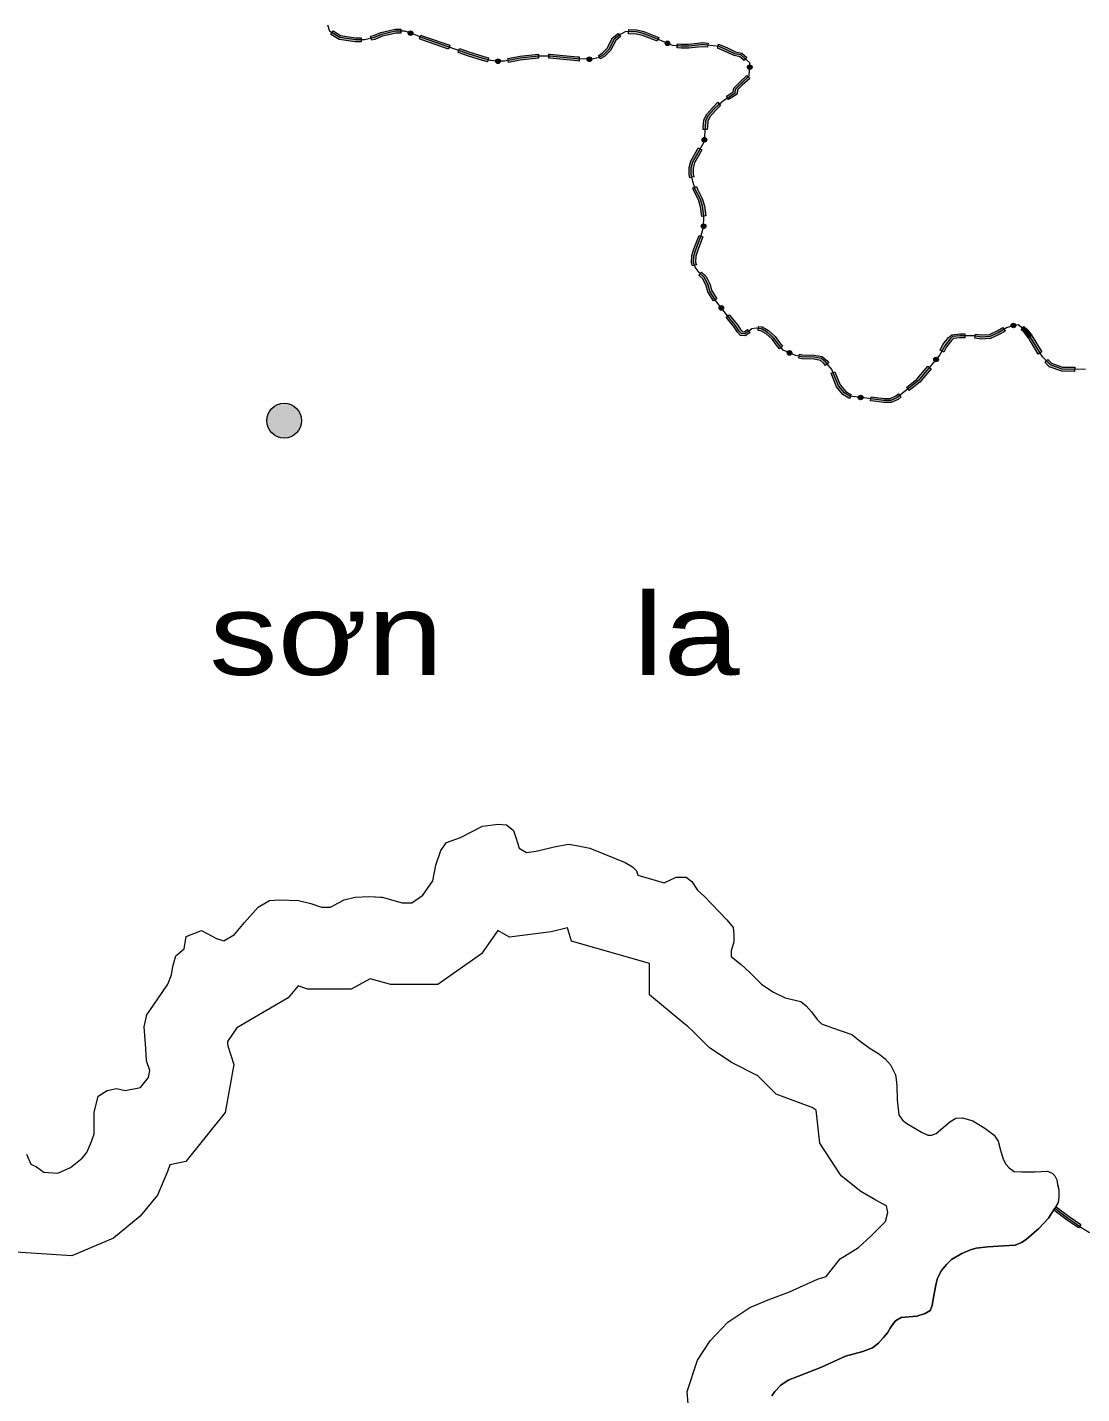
# Model space of a CAD drawing. Header units: metres. Extents: x -835890 to 1024355, y 79891 to 2211954.
# Drawn here: x -450619 to -347484, y 1829173 to 1962861 of the extents above; entities that cross this region are included whole.
import ezdxf
from ezdxf.enums import TextEntityAlignment as Align

# ---------------------------------------------------------------- set-up
doc = ezdxf.new("R2010")
doc.units = ezdxf.units.M
doc.header["$LTSCALE"] = 2200
for name, color, linetype, lineweight in [('12', 7, 'Continuous', 13), ('15', 7, 'Continuous', 13), ('18', 7, 'Continuous', 13), ('35', 7, 'Continuous', 13), ('36', 7, 'Continuous', 13), ('37', 7, 'Continuous', 13), ('8', 7, 'Continuous', 13)]:
    doc.layers.add(name, color=color, linetype=linetype, lineweight=lineweight)
doc.layers.add('3', color=7, linetype='Continuous')

msp = doc.modelspace()

# ---------------------------------------------------------------- hatches: boundary and pattern name
at = {"layer": '37'}
for points in [[(-417036, 1961983), (-416764, 1962053), (-416026, 1962364), (-415194, 1962563), (-414629, 1962684), (-414092, 1962684), (-414092, 1962284), (-414587, 1962284), (-415106, 1962172), (-415901, 1961983), (-416635, 1961674), (-416935, 1961596)], [(-391786, 1962634), (-391009, 1962605), (-390319, 1962443), (-389179, 1962010), (-388841, 1961867), (-388997, 1961499), (-389328, 1961639), (-390436, 1962060), (-391063, 1962207), (-391801, 1962234)], [(-420714, 1962503), (-419973, 1962057), (-418505, 1961831), (-417965, 1961831), (-417965, 1961431), (-418536, 1961431), (-420112, 1961674), (-420921, 1962160)], [(-412914, 1962214, 1), (-413338, 1962364, 1)], [(-412122, 1962101), (-411903, 1962012), (-409302, 1961111), (-409433, 1960733), (-412044, 1961638), (-412273, 1961731)], [(-394763, 1960120), (-394391, 1960320), (-393892, 1960819), (-393383, 1961839), (-392829, 1962267), (-392585, 1961951), (-393066, 1961578), (-393564, 1960582), (-394150, 1959996), (-394573, 1959768)], [(-387790, 1961206, 1), (-388205, 1961382, 1)], [(-387023, 1961245), (-386654, 1961211), (-385935, 1961211), (-385053, 1961326), (-384604, 1961367), (-384035, 1961310), (-384075, 1960912), (-384606, 1960965), (-385009, 1960928), (-385909, 1960811), (-386672, 1960811), (-387059, 1960846)], [(-408358, 1960783), (-407436, 1960464), (-405972, 1960001), (-405514, 1959881), (-405615, 1959494), (-406083, 1959617), (-407562, 1960084), (-408489, 1960405)], [(-403626, 1959805), (-402456, 1960046), (-400645, 1960240), (-400602, 1959843), (-402394, 1959650), (-403545, 1959414)], [(-400623, 1960242), (-400620, 1960242), (-400620, 1959842), (-400623, 1959842)], [(-399620, 1960242), (-399490, 1960242), (-397853, 1960086), (-396775, 1959970), (-396628, 1959966), (-396639, 1959566), (-396802, 1959571), (-397893, 1959688), (-399509, 1959842), (-399620, 1959842)], [(-395409, 1959732, 1), (-395859, 1959744, 1)], [(-383036, 1961184), (-382906, 1961167), (-382142, 1960845), (-381341, 1960472), (-380736, 1960338), (-380240, 1959913), (-380500, 1959609), (-380920, 1959969), (-381470, 1960091), (-382304, 1960479), (-383012, 1960777), (-383089, 1960788)], [(-404353, 1959538, 1), (-404803, 1959538, 1)], [(-379962, 1958739, 1), (-379940, 1959188, 1)], [(-379958, 1957861), (-380689, 1957186), (-381140, 1956734), (-381181, 1956320), (-381691, 1955996), (-382027, 1955790), (-382235, 1956132), (-381903, 1956335), (-381560, 1956553), (-381524, 1956915), (-380967, 1957474), (-380229, 1958155)], [(-382807, 1955217), (-382824, 1955203), (-383318, 1954709), (-383855, 1954115), (-384059, 1953674), (-384096, 1953053), (-384106, 1952850), (-384505, 1952870), (-384495, 1953075), (-384454, 1953773), (-384193, 1954339), (-383607, 1954985), (-383094, 1955499), (-383063, 1955525)], [(-384415, 1951640, 1), (-384359, 1952087, 1)], [(-384636, 1950872), (-384703, 1950756), (-385348, 1949615), (-385490, 1949084), (-385490, 1948515), (-385421, 1948240), (-385809, 1948143), (-385890, 1948465), (-385890, 1949136), (-385722, 1949768), (-385050, 1950953), (-384984, 1951070)], [(-385147, 1947292), (-385059, 1947016), (-384592, 1946122), (-384390, 1945393), (-384236, 1944430), (-384631, 1944367), (-384782, 1945307), (-384967, 1945974), (-385430, 1946862), (-385528, 1947171)], [(-384533, 1942363), (-385036, 1941059), (-385221, 1940468), (-385256, 1939872), (-385177, 1939637), (-385557, 1939511), (-385659, 1939819), (-385617, 1940541), (-385414, 1941191), (-384907, 1942507)], [(-384474, 1943174, 1), (-384458, 1943624, 1)], [(-384662, 1938914), (-384208, 1938493), (-383836, 1937705), (-383684, 1937135), (-383168, 1936310), (-383507, 1936098), (-384055, 1936974), (-384213, 1937567), (-384537, 1938252), (-384934, 1938621)], [(-382592, 1935233, 1), (-382869, 1935587, 1)], [(-381957, 1934745), (-381950, 1934737), (-381130, 1933721), (-380865, 1933304), (-380658, 1933097), (-380493, 1933076), (-380171, 1933301), (-380159, 1933310), (-379919, 1932990), (-379936, 1932977), (-380389, 1932660), (-380844, 1932717), (-381179, 1933052), (-381456, 1933488), (-382263, 1934488), (-382272, 1934499)], [(-379100, 1933595), (-378751, 1933568), (-378115, 1933185), (-377465, 1932616), (-377029, 1932021), (-376732, 1931656), (-377043, 1931404), (-377345, 1931777), (-377761, 1932344), (-378351, 1932861), (-378876, 1933176), (-379131, 1933196)], [(-357866, 1932853), (-357302, 1932759), (-356512, 1932795), (-355741, 1933162), (-355181, 1933482), (-354982, 1933135), (-355556, 1932807), (-356413, 1932399), (-357326, 1932357), (-357932, 1932458)], [(-353937, 1933720, 1), (-354381, 1933649, 1)], [(-353155, 1933588), (-352841, 1933339), (-352393, 1932763), (-352709, 1932518), (-353127, 1933055), (-353404, 1933275)], [(-361334, 1931263), (-361048, 1931813), (-360521, 1932502), (-360187, 1932789), (-359417, 1932874), (-358897, 1932874), (-358897, 1932474), (-359395, 1932474), (-360020, 1932405), (-360229, 1932226), (-360709, 1931597), (-360980, 1931078)], [(-352380, 1932744), (-351387, 1931103), (-351730, 1930896), (-352722, 1932537)], [(-375858, 1930917, 1), (-376270, 1931098, 1)], [(-375095, 1930871), (-374803, 1930819), (-373642, 1930780), (-372855, 1930653), (-372414, 1930255), (-372225, 1930031), (-372531, 1929773), (-372702, 1929976), (-373035, 1930277), (-373681, 1930381), (-374845, 1930420), (-375164, 1930477)], [(-361582, 1930528, 1), (-361871, 1930183, 1)], [(-371632, 1929163), (-371106, 1927895), (-370566, 1927245), (-370126, 1926975), (-370073, 1926968), (-370124, 1926571), (-370263, 1926589), (-370831, 1926939), (-371453, 1927685), (-372001, 1929010)], [(-364604, 1927634), (-363595, 1928438), (-362522, 1929718), (-362216, 1929461), (-363314, 1928150), (-364354, 1927321)], [(-350797, 1930366), (-350436, 1930005), (-349359, 1929623), (-348168, 1929600), (-348176, 1929200), (-349432, 1929224), (-350655, 1929658), (-351080, 1930083)], [(-368884, 1926613, 1), (-369330, 1926670, 1)], [(-368089, 1926708), (-367807, 1926670), (-366813, 1926556), (-366208, 1926556), (-365650, 1926800), (-365386, 1927011), (-365136, 1926698), (-365442, 1926454), (-366124, 1926156), (-366836, 1926156), (-367856, 1926273), (-368142, 1926312)], [(-349988, 1847469), (-348720, 1846494), (-347570, 1845716), (-347794, 1845385), (-348954, 1846170), (-350232, 1847151)]]:
    msp.add_hatch(color=256, dxfattribs=at).paths.add_polyline_path(points)
at = {"layer": '8'}
msp.add_hatch(color=256, dxfattribs=at).paths.add_polyline_path([(-423794, 1924375, 1), (-427194, 1924375, 1)])

# ---------------------------------------------------------------- linework, layer by layer
at = {"layer": '12'}
for points in [[(-395394, 1959732), (-396788, 1959770), (-397873, 1959887), (-399500, 1960042), (-400623, 1960042), (-402425, 1959848), (-403935, 1959538), (-404633, 1959538), (-405291, 1959615), (-406027, 1959809), (-407499, 1960274), (-411974, 1961825), (-413019, 1962251), (-413678, 1962484), (-414608, 1962484), (-415150, 1962367), (-415964, 1962174), (-416700, 1961864), (-417591, 1961631), (-418520, 1961631), (-420042, 1961865), (-421036, 1962463), (-421232, 1963058)], [(-347107, 1929379), (-349395, 1929423), (-350546, 1929831), (-351321, 1930606), (-352551, 1932640), (-352984, 1933197), (-353692, 1933760), (-354177, 1933682), (-354835, 1933449), (-355649, 1932984), (-356462, 1932597), (-357314, 1932558), (-358012, 1932674), (-359406, 1932674), (-360104, 1932597), (-360375, 1932364), (-360878, 1931705), (-361343, 1930813), (-363454, 1928294), (-365546, 1926627), (-366166, 1926356), (-366825, 1926356), (-367832, 1926472), (-368994, 1926627), (-370195, 1926782), (-370698, 1927092), (-371279, 1927790), (-371938, 1929379), (-372558, 1930116), (-372945, 1930465), (-373662, 1930581), (-374824, 1930620), (-375482, 1930736), (-376064, 1931007), (-376683, 1931279), (-377187, 1931899), (-377613, 1932480), (-378233, 1933023), (-378814, 1933372), (-379318, 1933411), (-379744, 1933372), (-380054, 1933139), (-380441, 1932868), (-380751, 1932907), (-381022, 1933178), (-381293, 1933605), (-382107, 1934612), (-383288, 1936124), (-383869, 1937055), (-384024, 1937636), (-384373, 1938373), (-384915, 1938876), (-385303, 1939380), (-385457, 1939846), (-385419, 1940505), (-385225, 1941125), (-384702, 1942481), (-384470, 1943296), (-384431, 1944381), (-384586, 1945350), (-384780, 1946048), (-385244, 1946939), (-385516, 1947792), (-385690, 1948490), (-385690, 1949110), (-385535, 1949692), (-384876, 1950855), (-384412, 1951669), (-384334, 1952289), (-384295, 1953064), (-384257, 1953723), (-384024, 1954227), (-383462, 1954847), (-382959, 1955351), (-382494, 1955739), (-381797, 1956165), (-381371, 1956437), (-381332, 1956824), (-380828, 1957330), (-379994, 1958100), (-379930, 1959384), (-380828, 1960154), (-381406, 1960282), (-382223, 1960662), (-382959, 1960972), (-383830, 1961088), (-384605, 1961166), (-385031, 1961127), (-385922, 1961011), (-386663, 1961011), (-387511, 1961088), (-389254, 1961825), (-390377, 1962251), (-391036, 1962406), (-392082, 1962445), (-392624, 1962174), (-393224, 1961709), (-393728, 1960701), (-394270, 1960158), (-394774, 1959887), (-395394, 1959732)], [(-377784, 1828958), (-377506, 1829390), (-376921, 1830006), (-376182, 1830499), (-375196, 1830900), (-372947, 1831763), (-370591, 1832842), (-368896, 1833304), (-367941, 1833674), (-367356, 1834106), (-366863, 1834661), (-366463, 1835123), (-366216, 1835586), (-366032, 1835863), (-365693, 1836295), (-365138, 1836634), (-363598, 1836757), (-362797, 1837004), (-362304, 1837312), (-362104, 1837805), (-362042, 1838237), (-361919, 1838946), (-361703, 1839963), (-361580, 1840487), (-361211, 1841227), (-360718, 1841812), (-360225, 1842306), (-359193, 1842886), (-358361, 1843256), (-357807, 1843410), (-356667, 1843533), (-355127, 1843625), (-353987, 1843718), (-353371, 1843964), (-352909, 1844272), (-351676, 1845320), (-350721, 1846336), (-350110, 1847310), (-348837, 1846332), (-347562, 1845469), (-346719, 1844940)]]:
    msp.add_lwpolyline(points, dxfattribs=at)
at = {"layer": '15'}
for points in [[(-400623, 1960042), (-402425, 1959848), (-403935, 1959538), (-404633, 1959538), (-405291, 1959615), (-406027, 1959809), (-407499, 1960274), (-411974, 1961825), (-413019, 1962251), (-413678, 1962484), (-414608, 1962484), (-415150, 1962367), (-415964, 1962174), (-416700, 1961864), (-417591, 1961631), (-418520, 1961631), (-420042, 1961865), (-421036, 1962463), (-421232, 1963058)], [(-352551, 1932640), (-352984, 1933197), (-353692, 1933760), (-354177, 1933682), (-354835, 1933449), (-355649, 1932984), (-356462, 1932597), (-357314, 1932558), (-358012, 1932674), (-359406, 1932674), (-360104, 1932597), (-360375, 1932364), (-360878, 1931705), (-361343, 1930813), (-363454, 1928294), (-365546, 1926627), (-366166, 1926356), (-366825, 1926356), (-367832, 1926472), (-368994, 1926627), (-370195, 1926782), (-370698, 1927092), (-371279, 1927790), (-371938, 1929379), (-372558, 1930116), (-372945, 1930465), (-373662, 1930581), (-374824, 1930620), (-375482, 1930736), (-376064, 1931007), (-376683, 1931279), (-377187, 1931899), (-377613, 1932480), (-378233, 1933023), (-378814, 1933372), (-379318, 1933411), (-379744, 1933372), (-380054, 1933139), (-380441, 1932868), (-380751, 1932907), (-381022, 1933178), (-381293, 1933605), (-382107, 1934612), (-383288, 1936124), (-383869, 1937055), (-384024, 1937636), (-384373, 1938373), (-384915, 1938876), (-385303, 1939380), (-385457, 1939846), (-385419, 1940505), (-385225, 1941125), (-384702, 1942481), (-384470, 1943296), (-384431, 1944381), (-384586, 1945350), (-384780, 1946048), (-385244, 1946939), (-385516, 1947792), (-385690, 1948490), (-385690, 1949110), (-385535, 1949692), (-384876, 1950855), (-384412, 1951669), (-384334, 1952289), (-384295, 1953064), (-384257, 1953723), (-384024, 1954227), (-383462, 1954847), (-382959, 1955351), (-382494, 1955739), (-381797, 1956165), (-381371, 1956437), (-381332, 1956824), (-380828, 1957330), (-379994, 1958100), (-379930, 1959384), (-380828, 1960154), (-381406, 1960282), (-382223, 1960662), (-382959, 1960972), (-383830, 1961088), (-384605, 1961166), (-385031, 1961127), (-385922, 1961011), (-386663, 1961011), (-387511, 1961088), (-389254, 1961825), (-390377, 1962251), (-391036, 1962406), (-392082, 1962445), (-392624, 1962174), (-393224, 1961709), (-393728, 1960701), (-394270, 1960158), (-394774, 1959887), (-395394, 1959732), (-396788, 1959770), (-397873, 1959887), (-399500, 1960042), (-400623, 1960042)], [(-347107, 1929379), (-349395, 1929423), (-350546, 1929831), (-351321, 1930606), (-352551, 1932640)], [(-450712, 1852604), (-450281, 1851618), (-449727, 1851372), (-448990, 1850854), (-447626, 1850762), (-446388, 1851287), (-445260, 1852221), (-444805, 1852768), (-444350, 1853862), (-444077, 1854591), (-444077, 1856688), (-443675, 1858267), (-442796, 1858841), (-441886, 1859023), (-441042, 1858822), (-439564, 1859131), (-438765, 1860123), (-438642, 1860801), (-438949, 1861725), (-439011, 1862958), (-439196, 1865053), (-438919, 1866224), (-437933, 1867703), (-436886, 1869243), (-436517, 1870168), (-436394, 1870969), (-436086, 1872017), (-435285, 1872695), (-435091, 1873901), (-433591, 1874499), (-432122, 1873724), (-431405, 1873496), (-430358, 1874112), (-429373, 1875283), (-428049, 1876762), (-426940, 1877440), (-425955, 1877501), (-424107, 1877440), (-422876, 1877132), (-421829, 1876762), (-420967, 1876762), (-420166, 1877193), (-419612, 1877501), (-418565, 1877748), (-417210, 1877810), (-416060, 1877755), (-415917, 1877748), (-413946, 1877193), (-412991, 1877193), (-411944, 1877933), (-410959, 1879350), (-410651, 1880891), (-410159, 1882308), (-409604, 1883109), (-408249, 1883602), (-406094, 1884712), (-404554, 1884897), (-403754, 1884835), (-403076, 1884280), (-402830, 1883602), (-402522, 1882555), (-401783, 1882123)], [(-401783, 1882123), (-400859, 1882247), (-399073, 1882678), (-397688, 1882925), (-396887, 1882801), (-395594, 1882555), (-394239, 1882000), (-392145, 1881137), (-391406, 1880706), (-391036, 1880336), (-390913, 1879905), (-388327, 1879165), (-387157, 1879720), (-386171, 1879720), (-385617, 1879289), (-385063, 1878426), (-384385, 1877810), (-382199, 1875529), (-381583, 1874790), (-381522, 1874112), (-381522, 1873372), (-381768, 1872510), (-381768, 1871955), (-381398, 1871647), (-380782, 1871154), (-379982, 1870414), (-378812, 1869243), (-377703, 1868504), (-376472, 1867888), (-374965, 1867530), (-374441, 1867129), (-373916, 1866532), (-373362, 1865792), (-372930, 1865361), (-371945, 1864991), (-369975, 1864313), (-369159, 1863666), (-368173, 1862958), (-367342, 1862465), (-366695, 1861941), (-366171, 1861356), (-365679, 1860371), (-365617, 1859909), (-365555, 1859293), (-365525, 1857938), (-365355, 1856464), (-365016, 1855940), (-364585, 1855601), (-363631, 1855046), (-363138, 1854768), (-362522, 1854460), (-362183, 1854460), (-361721, 1854614), (-360366, 1855785), (-359781, 1856124), (-359134, 1856155), (-358118, 1855878), (-356963, 1855138), (-356039, 1854460), (-355638, 1853875), (-355423, 1853012), (-355176, 1852118), (-354899, 1851625), (-354591, 1851255), (-354098, 1850916), (-353344, 1850885), (-352050, 1850885), (-350818, 1850947), (-350356, 1850762), (-350110, 1850485), (-349925, 1850084), (-349833, 1849652), (-349709, 1849067), (-349709, 1848420), (-349771, 1847865), (-350110, 1847310), (-348837, 1846332), (-347562, 1845469), (-346719, 1844940)]]:
    msp.add_lwpolyline(points, dxfattribs=at)
at = {"layer": '18'}
for points in [[(-450712, 1852604), (-450281, 1851618), (-449727, 1851372), (-448990, 1850854), (-447626, 1850762), (-446388, 1851287), (-445260, 1852221), (-444805, 1852768), (-444350, 1853862), (-444077, 1854591), (-444077, 1856688), (-443675, 1858267), (-442796, 1858841), (-441886, 1859023), (-441042, 1858822), (-439564, 1859131), (-438765, 1860123), (-438642, 1860801), (-438949, 1861725), (-439011, 1862958), (-439196, 1865053), (-438919, 1866224), (-437933, 1867703), (-436886, 1869243), (-436517, 1870168), (-436394, 1870969), (-436086, 1872017), (-435285, 1872695), (-435091, 1873901), (-433591, 1874499), (-432122, 1873724), (-431405, 1873496), (-430358, 1874112), (-429373, 1875283), (-428049, 1876762), (-426940, 1877440), (-425955, 1877501), (-424107, 1877440), (-422876, 1877132), (-421829, 1876762), (-420967, 1876762), (-420166, 1877193), (-419612, 1877501), (-418565, 1877748), (-417210, 1877810), (-416060, 1877755), (-415917, 1877748), (-413946, 1877193), (-412991, 1877193), (-411944, 1877933), (-410959, 1879350), (-410651, 1880891), (-410159, 1882308), (-409604, 1883109), (-408249, 1883602), (-406094, 1884712), (-404554, 1884897), (-403754, 1884835), (-403076, 1884280), (-402830, 1883602), (-402522, 1882555), (-401783, 1882123), (-400859, 1882247), (-399073, 1882678), (-397688, 1882925), (-396887, 1882801), (-395594, 1882555), (-394239, 1882000), (-392145, 1881137), (-391406, 1880706), (-391036, 1880336), (-390913, 1879905), (-388327, 1879165), (-387157, 1879720), (-386171, 1879720), (-385617, 1879289), (-385063, 1878426), (-384385, 1877810), (-382199, 1875529), (-381583, 1874790), (-381522, 1874112), (-381522, 1873372), (-381768, 1872510), (-381768, 1871955), (-381398, 1871647), (-380782, 1871154), (-379982, 1870414), (-378812, 1869243), (-377703, 1868504), (-376472, 1867888), (-374965, 1867530), (-374441, 1867129), (-373916, 1866532), (-373362, 1865792), (-372930, 1865361), (-371945, 1864991), (-369975, 1864313)], [(-369975, 1864313), (-369159, 1863666), (-368173, 1862958), (-367342, 1862465), (-366695, 1861941), (-366171, 1861356), (-365679, 1860371), (-365617, 1859909), (-365555, 1859293), (-365525, 1857938), (-365355, 1856464), (-365016, 1855940), (-364585, 1855601), (-363631, 1855046), (-363138, 1854768), (-362522, 1854460), (-362183, 1854460), (-361721, 1854614), (-360366, 1855785), (-359781, 1856124), (-359134, 1856155), (-358118, 1855878), (-356963, 1855138), (-356039, 1854460), (-355638, 1853875), (-355423, 1853012), (-355176, 1852118), (-354899, 1851625), (-354591, 1851255), (-354098, 1850916), (-353344, 1850885), (-352050, 1850885), (-350818, 1850947), (-350356, 1850762), (-350110, 1850485), (-349925, 1850084), (-349833, 1849652), (-349709, 1849067), (-349709, 1848420), (-349771, 1847865), (-350110, 1847310), (-350721, 1846336), (-351676, 1845320), (-352909, 1844272), (-353371, 1843964), (-353987, 1843718), (-355127, 1843625), (-356667, 1843533), (-357807, 1843410), (-358361, 1843256), (-359193, 1842886), (-360225, 1842306), (-360718, 1841812), (-361211, 1841227), (-361580, 1840487), (-361703, 1839963), (-361919, 1838946), (-362042, 1838237), (-362104, 1837805), (-362304, 1837312), (-362797, 1837004), (-363598, 1836757), (-365138, 1836634), (-365693, 1836295), (-366032, 1835863), (-366216, 1835586), (-366463, 1835123), (-366863, 1834661), (-367356, 1834106), (-367941, 1833674), (-368896, 1833304), (-370591, 1832842), (-372947, 1831763), (-375196, 1830900), (-376182, 1830499), (-376921, 1830006), (-377506, 1829390), (-377784, 1828958)]]:
    msp.add_lwpolyline(points, dxfattribs=at)
at = {"layer": '35'}
for points in [[(-450712, 1852604), (-450281, 1851618), (-449727, 1851372), (-448990, 1850854), (-447626, 1850762), (-446388, 1851287), (-445260, 1852221), (-444805, 1852768), (-444350, 1853862), (-444077, 1854591), (-444077, 1856688), (-443675, 1858267), (-442796, 1858841), (-441886, 1859023), (-441042, 1858822), (-439564, 1859131), (-438765, 1860123), (-438642, 1860801), (-438949, 1861725), (-439011, 1862958), (-439196, 1865053), (-438919, 1866224), (-437933, 1867703), (-436886, 1869243), (-436517, 1870168), (-436394, 1870969), (-436086, 1872017), (-435285, 1872695), (-435091, 1873901), (-433591, 1874499), (-432122, 1873724), (-431405, 1873496), (-430358, 1874112), (-429373, 1875283), (-428049, 1876762), (-426940, 1877440), (-425955, 1877501), (-424107, 1877440), (-422876, 1877132), (-421829, 1876762), (-420967, 1876762), (-420166, 1877193), (-419612, 1877501), (-418565, 1877748), (-417210, 1877810), (-415917, 1877748), (-413946, 1877193), (-412991, 1877193), (-411944, 1877933), (-410959, 1879350), (-410651, 1880891), (-410159, 1882308), (-409604, 1883109), (-408249, 1883602), (-406094, 1884712), (-404554, 1884897), (-403754, 1884835), (-403076, 1884280), (-402830, 1883602), (-402522, 1882555), (-401783, 1882123), (-400859, 1882247), (-399073, 1882678), (-397688, 1882925), (-396887, 1882801), (-395594, 1882555), (-394239, 1882000)], [(-394239, 1882000), (-392145, 1881137), (-391406, 1880706), (-391036, 1880336), (-390913, 1879905), (-388327, 1879165), (-387157, 1879720), (-386171, 1879720), (-385617, 1879289), (-385063, 1878426), (-384385, 1877810), (-382199, 1875529), (-381583, 1874790), (-381522, 1874112), (-381522, 1873372), (-381768, 1872510), (-381768, 1871955), (-381398, 1871647), (-380782, 1871154), (-379982, 1870414), (-378812, 1869243), (-377703, 1868504), (-376472, 1867888), (-374965, 1867530), (-374441, 1867129), (-373916, 1866532), (-373362, 1865792), (-372930, 1865361), (-371945, 1864991), (-369975, 1864313), (-369159, 1863666), (-368173, 1862958), (-367342, 1862465), (-366695, 1861941), (-366171, 1861356), (-365679, 1860371), (-365617, 1859909), (-365555, 1859293), (-365525, 1857938), (-365355, 1856464), (-365016, 1855940), (-364585, 1855601), (-363631, 1855046), (-363138, 1854768), (-362522, 1854460), (-362183, 1854460), (-361721, 1854614), (-360366, 1855785), (-359781, 1856124), (-359134, 1856155), (-358118, 1855878), (-356963, 1855138), (-356039, 1854460), (-355638, 1853875), (-355423, 1853012), (-355176, 1852118), (-354899, 1851625), (-354591, 1851255), (-354098, 1850916), (-353344, 1850885), (-352050, 1850885), (-350818, 1850947), (-350356, 1850762), (-350110, 1850485), (-349925, 1850084), (-349833, 1849652), (-349797, 1849484)], [(-397765, 1874764), (-399387, 1874372), (-403446, 1873831), (-404589, 1874498), (-406179, 1872211), (-410451, 1869193), (-415050, 1869193), (-417085, 1869766), (-418949, 1868762), (-423200, 1868762), (-424129, 1869090), (-425119, 1867913), (-430118, 1864971), (-431038, 1863616), (-431029, 1863509), (-431014, 1863216), (-430404, 1861386), (-431257, 1856690), (-435129, 1851883), (-436669, 1851562), (-436908, 1850923), (-437882, 1848581), (-439585, 1846534), (-442189, 1844378), (-446258, 1842653), (-451760, 1843021)], [(-366573, 1847542), (-366892, 1847701), (-367602, 1848101), (-369089, 1848965), (-371010, 1850475), (-373089, 1853691), (-373459, 1856904), (-373851, 1857186), (-374653, 1857463), (-377364, 1858480), (-379195, 1860312), (-379222, 1860318), (-381728, 1861572), (-383911, 1863028), (-385528, 1864646), (-386003, 1865085), (-386460, 1865452), (-389768, 1868210), (-389768, 1871257), (-397386, 1873435), (-397765, 1874764)], [(-349797, 1849484), (-349709, 1849067), (-349709, 1848420), (-349771, 1847865), (-350110, 1847310), (-350721, 1846336), (-351676, 1845320), (-352909, 1844272), (-353371, 1843964), (-353987, 1843718), (-355127, 1843625), (-356667, 1843533), (-357807, 1843410), (-358361, 1843256), (-359193, 1842886), (-360225, 1842306), (-360718, 1841812), (-361211, 1841227), (-361580, 1840487), (-361703, 1839963), (-361919, 1838946), (-362042, 1838237), (-362104, 1837805), (-362304, 1837312), (-362797, 1837004), (-363598, 1836757), (-365138, 1836634)], [(-385877, 1826976), (-386077, 1829375), (-385057, 1832438), (-383829, 1834350), (-382106, 1836164), (-379946, 1837605), (-378136, 1838341), (-376049, 1839142), (-373327, 1840388), (-372465, 1840623), (-371095, 1842368), (-369312, 1843459), (-368114, 1844571), (-366663, 1846022), (-366440, 1846914), (-366573, 1847542)], [(-365138, 1836634), (-365693, 1836295), (-366032, 1835863), (-366216, 1835586), (-366463, 1835123), (-366863, 1834661), (-367356, 1834106), (-367941, 1833674), (-368896, 1833304), (-370591, 1832842), (-372947, 1831763), (-375196, 1830900), (-376182, 1830499), (-376921, 1830006), (-377506, 1829390), (-377784, 1828958)]]:
    msp.add_lwpolyline(points, dxfattribs=at)
at = {"layer": '36'}
for points in [[(-450712, 1852604), (-450281, 1851618), (-449727, 1851372), (-448990, 1850854), (-447626, 1850762), (-446388, 1851287), (-445260, 1852221), (-444805, 1852768), (-444350, 1853862), (-444077, 1854591), (-444077, 1856688), (-443675, 1858267), (-442796, 1858841), (-441886, 1859023), (-441042, 1858822), (-439564, 1859131), (-438765, 1860123), (-438642, 1860801), (-438949, 1861725), (-439011, 1862958), (-439196, 1865053), (-438919, 1866224), (-437933, 1867703), (-436886, 1869243), (-436517, 1870168), (-436394, 1870969), (-436086, 1872017), (-435285, 1872695), (-435091, 1873901), (-433591, 1874499), (-432122, 1873724), (-431405, 1873496), (-430358, 1874112), (-429373, 1875283), (-428049, 1876762), (-426940, 1877440), (-425955, 1877501), (-424107, 1877440), (-422876, 1877132), (-421829, 1876762), (-420967, 1876762), (-420166, 1877193), (-419612, 1877501), (-418565, 1877748), (-417210, 1877810), (-415917, 1877748), (-413946, 1877193), (-412991, 1877193), (-411944, 1877933), (-410959, 1879350), (-410651, 1880891), (-410159, 1882308), (-409604, 1883109), (-408249, 1883602), (-406094, 1884712), (-404554, 1884897), (-403754, 1884835), (-403076, 1884280), (-402830, 1883602), (-402522, 1882555), (-401783, 1882123), (-400859, 1882247), (-399073, 1882678), (-397688, 1882925), (-396887, 1882801), (-395594, 1882555), (-394239, 1882000)], [(-394239, 1882000), (-392145, 1881137), (-391406, 1880706), (-391036, 1880336), (-390913, 1879905), (-388327, 1879165), (-387157, 1879720), (-386171, 1879720), (-385617, 1879289), (-385063, 1878426), (-384385, 1877810), (-382199, 1875529), (-381583, 1874790), (-381522, 1874112), (-381522, 1873372), (-381768, 1872510), (-381768, 1871955), (-381398, 1871647), (-380782, 1871154), (-379982, 1870414), (-378812, 1869243), (-377703, 1868504), (-376472, 1867888), (-374965, 1867530), (-374441, 1867129), (-373916, 1866532), (-373362, 1865792), (-372930, 1865361), (-371945, 1864991), (-369975, 1864313), (-369159, 1863666), (-368173, 1862958), (-367342, 1862465), (-366695, 1861941), (-366171, 1861356), (-365679, 1860371), (-365617, 1859909), (-365555, 1859293), (-365525, 1857938), (-365355, 1856464), (-365016, 1855940), (-364585, 1855601), (-363631, 1855046), (-363138, 1854768), (-362522, 1854460), (-362183, 1854460), (-361721, 1854614), (-360366, 1855785), (-359781, 1856124), (-359134, 1856155), (-358118, 1855878), (-356963, 1855138), (-356039, 1854460), (-355638, 1853875), (-355423, 1853012), (-355176, 1852118), (-354899, 1851625), (-354591, 1851255), (-354098, 1850916), (-353344, 1850885), (-352050, 1850885), (-350818, 1850947), (-350356, 1850762), (-350110, 1850485), (-349925, 1850084), (-349833, 1849652), (-349709, 1849067), (-349709, 1848420), (-349771, 1847865), (-350110, 1847310), (-350721, 1846336), (-351676, 1845320), (-352909, 1844272), (-353371, 1843964), (-353987, 1843718), (-355127, 1843625), (-356667, 1843533), (-357807, 1843410), (-358361, 1843256), (-359193, 1842886), (-360225, 1842306), (-360718, 1841812), (-361211, 1841227), (-361580, 1840487), (-361703, 1839963), (-361919, 1838946), (-362042, 1838237), (-362104, 1837805), (-362304, 1837312), (-362797, 1837004), (-363598, 1836757), (-365138, 1836634)], [(-365138, 1836634), (-365693, 1836295), (-366032, 1835863), (-366216, 1835586), (-366463, 1835123), (-366863, 1834661), (-367356, 1834106), (-367941, 1833674), (-368896, 1833304), (-370591, 1832842), (-372947, 1831763), (-375196, 1830900), (-376182, 1830499), (-376921, 1830006), (-377506, 1829390), (-377784, 1828958)]]:
    msp.add_lwpolyline(points, dxfattribs=at)
at = {"layer": '37'}
for points in [[(-417036, 1961983), (-416764, 1962053), (-416026, 1962364), (-415194, 1962563), (-414629, 1962684), (-414092, 1962684), (-414092, 1962284), (-414587, 1962284), (-415106, 1962172), (-415901, 1961983), (-416635, 1961674), (-416935, 1961596)], [(-391786, 1962634), (-391009, 1962605), (-390319, 1962443), (-389179, 1962010), (-388841, 1961867), (-388997, 1961499), (-389328, 1961639), (-390436, 1962060), (-391063, 1962207), (-391801, 1962234)], [(-420714, 1962503), (-419973, 1962057), (-418505, 1961831), (-417965, 1961831), (-417965, 1961431), (-418536, 1961431), (-420112, 1961674), (-420921, 1962160)], [(-412122, 1962101), (-411903, 1962012), (-409302, 1961111), (-409433, 1960733), (-412044, 1961638), (-412273, 1961731)], [(-394763, 1960120), (-394391, 1960320), (-393892, 1960819), (-393383, 1961839), (-392829, 1962267), (-392585, 1961951), (-393066, 1961578), (-393564, 1960582), (-394150, 1959996), (-394573, 1959768)], [(-387023, 1961245), (-386654, 1961211), (-385935, 1961211), (-385053, 1961326), (-384604, 1961367), (-384035, 1961310), (-384075, 1960912), (-384606, 1960965), (-385009, 1960928), (-385909, 1960811), (-386672, 1960811), (-387059, 1960846)], [(-408358, 1960783), (-407436, 1960464), (-405972, 1960001), (-405514, 1959881), (-405615, 1959494), (-406083, 1959617), (-407562, 1960084), (-408489, 1960405)], [(-403626, 1959805), (-402456, 1960046), (-400645, 1960240), (-400602, 1959843), (-402394, 1959650), (-403545, 1959414)], [(-400623, 1960242), (-400620, 1960242), (-400620, 1959842), (-400623, 1959842)], [(-399620, 1960242), (-399490, 1960242), (-397853, 1960086), (-396775, 1959970), (-396628, 1959966), (-396639, 1959566), (-396802, 1959571), (-397893, 1959688), (-399509, 1959842), (-399620, 1959842)], [(-383036, 1961184), (-382906, 1961167), (-382142, 1960845), (-381341, 1960472), (-380736, 1960338), (-380240, 1959913), (-380500, 1959609), (-380920, 1959969), (-381470, 1960091), (-382304, 1960479), (-383012, 1960777), (-383089, 1960788)], [(-379958, 1957861), (-380689, 1957186), (-381140, 1956734), (-381181, 1956320), (-381691, 1955996), (-382027, 1955790), (-382235, 1956132), (-381903, 1956335), (-381560, 1956553), (-381524, 1956915), (-380967, 1957474), (-380229, 1958155)], [(-382807, 1955217), (-382824, 1955203), (-383318, 1954709), (-383855, 1954115), (-384059, 1953674), (-384096, 1953053), (-384106, 1952850), (-384505, 1952870), (-384495, 1953075), (-384454, 1953773), (-384193, 1954339), (-383607, 1954985), (-383094, 1955499), (-383063, 1955525)], [(-384636, 1950872), (-384703, 1950756), (-385348, 1949615), (-385490, 1949084), (-385490, 1948515), (-385421, 1948240), (-385809, 1948143), (-385890, 1948465), (-385890, 1949136), (-385722, 1949768), (-385050, 1950953), (-384984, 1951070)], [(-385147, 1947292), (-385059, 1947016), (-384592, 1946122), (-384390, 1945393), (-384236, 1944430), (-384631, 1944367), (-384782, 1945307), (-384967, 1945974), (-385430, 1946862), (-385528, 1947171)], [(-384533, 1942363), (-385036, 1941059), (-385221, 1940468), (-385256, 1939872), (-385177, 1939637), (-385557, 1939511), (-385659, 1939819), (-385617, 1940541), (-385414, 1941191), (-384907, 1942507)], [(-384662, 1938914), (-384208, 1938493), (-383836, 1937705), (-383684, 1937135), (-383168, 1936310), (-383507, 1936098), (-384055, 1936974), (-384213, 1937567), (-384537, 1938252), (-384934, 1938621)], [(-381957, 1934745), (-381950, 1934737), (-381130, 1933721), (-380865, 1933304), (-380658, 1933097), (-380493, 1933076), (-380171, 1933301), (-380159, 1933310), (-379919, 1932990), (-379936, 1932977), (-380389, 1932660), (-380844, 1932717), (-381179, 1933052), (-381456, 1933488), (-382263, 1934488), (-382272, 1934499)], [(-379100, 1933595), (-378751, 1933568), (-378115, 1933185), (-377465, 1932616), (-377029, 1932021), (-376732, 1931656), (-377043, 1931404), (-377345, 1931777), (-377761, 1932344), (-378351, 1932861), (-378876, 1933176), (-379131, 1933196)], [(-357866, 1932853), (-357302, 1932759), (-356512, 1932795), (-355741, 1933162), (-355181, 1933482), (-354982, 1933135), (-355556, 1932807), (-356413, 1932399), (-357326, 1932357), (-357932, 1932458)], [(-353155, 1933588), (-352841, 1933339), (-352393, 1932763), (-352709, 1932518), (-353127, 1933055), (-353404, 1933275)], [(-361334, 1931263), (-361048, 1931813), (-360521, 1932502), (-360187, 1932789), (-359417, 1932874), (-358897, 1932874), (-358897, 1932474), (-359395, 1932474), (-360020, 1932405), (-360229, 1932226), (-360709, 1931597), (-360980, 1931078)], [(-352380, 1932744), (-351387, 1931103), (-351730, 1930896), (-352722, 1932537)], [(-375095, 1930871), (-374803, 1930819), (-373642, 1930780), (-372855, 1930653), (-372414, 1930255), (-372225, 1930031), (-372531, 1929773), (-372702, 1929976), (-373035, 1930277), (-373681, 1930381), (-374845, 1930420), (-375164, 1930477)], [(-371632, 1929163), (-371106, 1927895), (-370566, 1927245), (-370126, 1926975), (-370073, 1926968), (-370124, 1926571), (-370263, 1926589), (-370831, 1926939), (-371453, 1927685), (-372001, 1929010)], [(-364604, 1927634), (-363595, 1928438), (-362522, 1929718), (-362216, 1929461), (-363314, 1928150), (-364354, 1927321)], [(-350797, 1930366), (-350436, 1930005), (-349359, 1929623), (-348168, 1929600), (-348176, 1929200), (-349432, 1929224), (-350655, 1929658), (-351080, 1930083)], [(-368089, 1926708), (-367807, 1926670), (-366813, 1926556), (-366208, 1926556), (-365650, 1926800), (-365386, 1927011), (-365136, 1926698), (-365442, 1926454), (-366124, 1926156), (-366836, 1926156), (-367856, 1926273), (-368142, 1926312)], [(-349988, 1847469), (-348720, 1846494), (-347570, 1845716), (-347794, 1845385), (-348954, 1846170), (-350232, 1847151)]]:
    msp.add_lwpolyline(points, close=True, dxfattribs=at)
for centre in [(-413126, 1962289), (-387998, 1961294), (-395634, 1959738), (-404578, 1959538), (-379951, 1958964), (-384387, 1951864), (-384466, 1943399), (-382730, 1935410), (-354159, 1933685), (-376064, 1931007), (-361727, 1930356), (-369107, 1926642)]:
    msp.add_circle(centre, 225, dxfattribs=at)
at = {"layer": '8'}
msp.add_circle((-425494, 1924375), 1700, dxfattribs=at)

# ---------------------------------------------------------------- texts
at = {"layer": '3', "width": 1.25}
msp.add_text('sơn     la', height=8000, dxfattribs=at).set_placement((-406883, 1899496), align=Align.CENTER)

doc.saveas('drawing.dxf')
